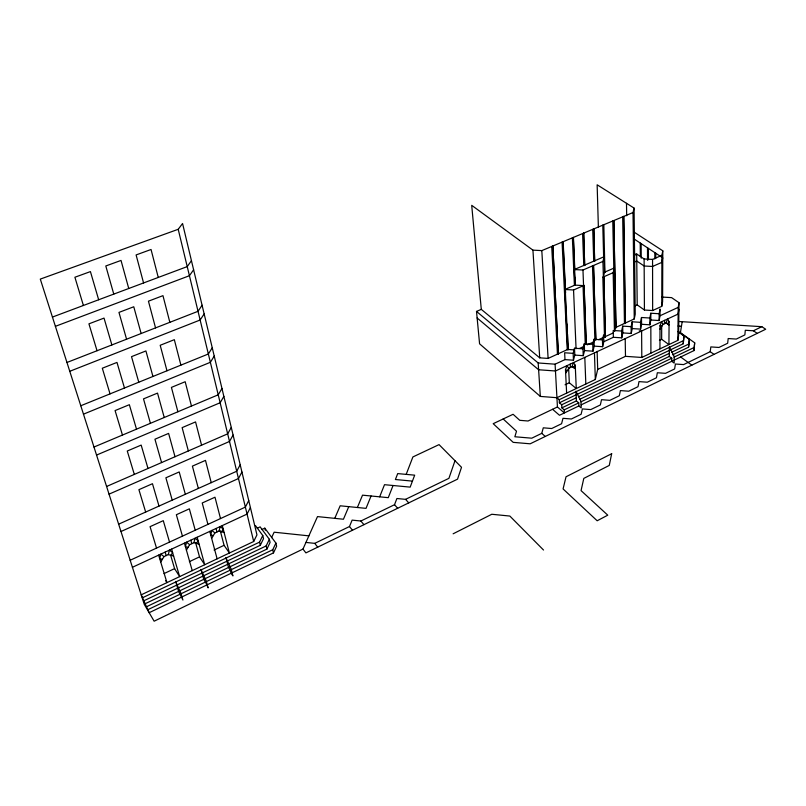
<?xml version="1.0" encoding="UTF-8"?>
<svg xmlns="http://www.w3.org/2000/svg" width="806" height="806" viewBox="0 0 806 806"><rect width="100%" height="100%" fill="white"/><g stroke="black" fill="none" stroke-linecap="round" stroke-linejoin="round"><path stroke-width="1.21" d="M659.147 320.526L659.157 313.746L660.033 308.99L660.023 315.761L659.147 320.526L650.825 320.002L649.898 324.808L641.556 324.274L640.579 329.12L632.226 328.586L631.199 333.472L622.826 332.918L621.748 337.845L613.356 337.291L603.825 341.694L602.636 346.691L594.213 346.127L592.984 351.164L584.541 350.59L583.252 355.678L574.799 355.083L573.459 360.211L564.986 359.617L555.092 364.181L538.186 362.972L476.507 311.418L481.293 309.363L539.708 357.834L548.11 358.428L567.736 349.431L573.731 349.844M659.953 348.857L660.003 325.805L661.535 321.765L663.036 324.395L659.993 329.14M663.036 324.395L666.068 322.984L667.6 318.944L669.091 321.584L668.93 344.595L661.655 339.306L661.696 325.805M633.566 255.371L636.7 254.011L637.203 304.88L644.427 310.028L652.648 310.532L661.756 306.361L661.907 255.311L662.784 250.807L633.607 231.806M662.784 250.807L662.603 301.726L661.756 306.361M664.557 323.69L664.567 320.355M669.292 356.423L669.363 346.852L674.249 356.615L674.179 363.103L671.72 361.279L671.751 358.237L669.292 356.423L579.796 399.282M476.507 311.418L479.58 343.819L540.322 396.421L556.926 397.711L595.322 379.505L597.699 369.41L625.486 356.333L641.808 357.461L677.846 340.374L678.229 307.358L679.005 302.703L671.6 297.626L661.585 297.031M679.005 302.703L678.602 335.649L677.846 340.374M556.926 397.711L559.243 399.675L559.404 402.778L683.216 343.779L684.002 336.001L678.158 331.84M684.002 336.001L683.216 343.779M672.698 354.801L688.576 347.195L689.342 339.397L678.168 331.457M689.342 339.397L688.576 347.195M581.136 404.874L693.936 350.6L694.681 342.802L680.032 332.384M694.681 342.802L693.936 350.6M503.176 418.969L516.505 431.22L514.853 436.761L531.759 438.192L541.773 433.336L543.284 427.825L551.717 428.52L561.581 423.734L562.981 418.314L571.383 418.989L581.106 414.274L582.395 408.934L590.758 409.589L600.349 404.944L601.528 399.695L609.86 400.34L619.31 395.756L620.398 390.588L628.7 391.212L638.009 386.689L638.997 381.601L647.258 382.215L656.447 377.762L657.333 372.745L665.565 373.339L674.622 368.947L675.418 364.02L683.619 364.594L710.227 351.698L710.832 346.912L718.972 347.457L727.667 343.245L728.181 338.53L736.291 339.064L744.865 334.903L745.298 330.269L753.378 330.782L761.831 326.682L765.7 329.241L530.177 443.804L513.19 442.353L493.201 423.684L513.09 414.284L519.749 420.319L528.061 421.004L557.44 406.97L564.361 412.934L564.21 409.851L561.883 407.856L561.722 404.763L559.404 402.778M680.355 333.1L682.188 321.695M678.924 309.383L678.148 314.048L555.465 370.982L538.62 369.763L477.132 317.987M649.898 324.808L649.878 318.017L650.805 313.232L659.157 313.746M640.579 329.12L640.528 322.329L641.505 317.504L649.878 318.017M614.746 331.165L615.582 327.518L634.241 318.964L635.239 314.219L634.08 208.079L597.145 184.796L598.384 227.413M631.199 333.472L631.108 326.662L632.136 321.796L640.528 322.329M625.325 323.498L623.703 216.421L625.325 323.498L624.459 323.448L622.675 216.854L623.592 216.895M621.748 337.845L621.617 331.034L622.706 326.128L631.108 326.662M615.955 327.79L613.809 220.552L615.955 327.79L615.089 327.74M605.366 337.019L603.875 276.74L605.366 337.019L604.49 336.968L602.848 277.183L613.154 272.68L614.303 267.965L604.56 272.206L603.362 276.962L602.938 261.416L604.147 256.701L574.265 269.547L574.618 277.929M602.636 346.691L602.445 339.86L603.634 334.873L603.825 341.694M634.241 318.964L633.022 212.532L634.08 208.079M592.984 351.164L592.753 344.333L593.992 339.306L602.445 339.86M160.737 562.084L164.011 556.603L168.313 554.599L169.441 550.115L172.605 552.604L170.973 555.334M604.057 272.428L605.074 271.985M583.252 355.678L582.98 348.827L584.279 343.759L592.753 344.333M186.408 550.115L189.662 544.665L193.903 542.7L195.052 538.227L198.125 540.725L196.493 543.446M211.646 538.337L214.9 532.927L219.061 530.983L220.24 526.54L223.222 529.048L221.59 531.759M573.459 360.211L573.147 353.36L574.497 348.242L582.98 348.827M595.775 340.162L593.508 265.476L595.896 339.648M594.647 261.225L593.78 228.914L594.647 261.225L593.74 261.174L592.722 229.357L593.649 229.398M565.59 292.951L563.162 241.689L562.084 242.143L567.233 349.663L568.099 349.723L567.535 334.198M586.143 344.595L584.078 285.384L573.55 289.989L564.885 289.485L564.996 291.822M584.682 265.506L583.655 233.146L584.682 265.506L583.776 265.456L582.597 233.579L583.514 233.629M558.326 354.207L552.805 246.021L558.326 354.207L557.45 354.146L551.717 246.465L552.644 246.515M574.809 269.889L573.449 237.397L572.381 237.851L574.396 285.344L575.434 284.891M454.997 460.71L448.912 478.341L405.569 499.347L396.905 498.511L394.517 504.707L360.866 521.019L352.131 520.122L349.472 526.54L314.743 543.365L305.948 542.428M566.628 393.106L565.48 369.793L566.95 365.652L568.744 368.271L565.651 373.158M568.744 368.271L571.998 366.76L573.469 362.629L575.242 365.249L576.26 388.542L569.318 382.769L568.613 367.879M406.184 474.381L412.894 456.942L439.048 444.62L461.526 467.299L457.536 479.147L305.907 552.896L302.975 549.067L317.493 516.596L343.437 519.235L348.766 506.652M393.046 485.504L388.27 497.665L362.519 495.166L357.38 507.508M379.656 496.828L384.512 484.688L410.173 487.126L414.677 475.167L397.711 473.596L395.393 479.52L412.43 481.111M371.072 495.992L366.025 508.364L340.172 505.795L334.762 518.359M302.975 549.067L154.137 621.204L144.264 604.339L40.3 279.098L178.207 229.297L182.559 223.504L256.943 534.882L253.689 541.501L141.221 594.828L149.16 612.711L273.496 552.886L276.629 546.226L275.904 543.073L264.811 528.162L261.859 529.542M273.496 552.886L272.76 549.732L275.904 543.073M271.562 537.622L274.151 532.202L308.879 535.859M179.657 590.869L266.907 549.098L270.081 542.448L269.345 539.285L260.137 526.862L257.185 528.252M266.907 549.098L266.161 545.934L269.345 539.285M143.861 600.782L260.298 545.299L263.512 538.67L262.766 535.496L255.442 525.562M142.843 597.599L259.542 542.126L262.766 535.496M250.404 507.518L247.059 514.087L132.416 567.293M248.742 500.536L245.377 507.095L130.169 560.261M241.931 472.034L238.465 478.542L120.981 531.517M240.188 464.76L236.702 471.248L118.633 524.172M233.095 435.039L229.498 441.456L109.032 494.149M231.282 427.442L227.665 433.85L106.583 486.471M223.867 396.421L220.139 402.748L96.549 455.068M221.972 388.492L218.225 394.809L93.98 447.038M214.235 356.081L210.366 362.307L83.471 414.163M212.25 347.799L208.351 353.995L80.781 405.75M573.701 367.687L575.242 365.249M667.57 323.952L669.091 321.584M204.16 313.907L200.14 320.002L69.769 371.294M202.084 305.242L198.034 311.307L66.948 362.478M193.611 269.758L189.43 275.712L55.392 326.329M191.445 260.681L187.224 266.605L52.44 317.07M453.123 533.804L491.791 514.268L509.835 516.052L543.516 550.024M578.869 405.962L578.738 402.879L576.401 400.904L575.968 391.232L580.945 401.388L581.217 407.937L578.869 405.962L559.495 415.281L552.584 409.287M146.511 606.747L178.569 591.392L175.627 581.448L180.937 593.307L182.922 600.047L178.569 591.392M561.883 407.856L576.401 400.904M148.153 609.548L272.76 549.732M564.21 409.851L578.738 402.879M581.005 401.791L671.751 358.237M673.977 357.169L693.996 347.557M145.493 603.563L266.161 545.934M561.722 404.763L576.26 397.821M578.527 396.733L669.312 353.371M671.589 352.282L688.636 344.142M559.243 399.675L683.256 340.726M164.051 573.58L174.58 568.623L170.681 555.374M189.36 561.661L199.525 556.875L195.526 542.438M214.064 550.035L224.068 545.319L220.31 530.892M565.056 384.784L569.318 382.769M659.419 340.354L661.655 339.306M660.023 315.761L678.229 307.358M579.514 348.454L584.018 346.379M587.403 344.827L594.173 341.714M598.687 339.638L613.346 332.898M634.916 305.917L637.203 304.88M636.7 254.011L644.115 258.968L652.558 259.411L661.907 255.311M633.647 262.393L636.77 261.023L644.155 266.01L652.568 266.464L661.887 262.353L662.754 257.839L633.687 238.727M564.885 289.485L574.92 285.112L583.554 285.616L582.97 270.02L602.938 261.416M481.293 309.363L471.712 205.329L532.937 250.142L541.813 250.606L633.022 212.532M613.678 221.035L612.772 220.985L614.132 283.783M593.377 265.97L592.47 265.93L594.899 340.102M574.265 269.547L582.97 270.02M602.848 277.183L603.744 277.234M583.937 285.888L583.04 285.838L585.267 344.535M678.481 321.463L761.831 326.682M678.078 326.007L681.463 326.218M639.239 330.853L641.606 331.014L641.808 357.461M621.617 331.034L613.205 330.49L613.356 337.291M573.147 353.36L564.643 352.766L564.986 359.617M162.379 559.344L159.689 558.608L160.807 554.115L164.011 556.603M168.313 554.599L173.622 556.08M188.03 547.395L185.42 546.639L186.559 542.166L189.662 544.665M193.903 542.7L199.072 544.201M213.268 535.627L210.719 534.872L211.887 530.419L214.9 532.927M219.061 530.983L224.108 532.514M565.48 369.793L567.192 370.72M571.998 366.76L575.393 368.614L572.764 366.478M660.003 325.805L661.514 326.762M666.068 322.984L669.071 324.909L666.31 322.944M753.378 330.782L757.237 333.362M636.025 254.807L634.11 253.527L633.949 238.898M710.227 351.698L714.015 354.378M680.657 356.987L691.85 365.168M541.773 433.336L545.259 436.469M405.569 499.347L408.753 502.873M394.517 504.707L397.68 508.254M360.866 521.019L363.939 524.666M349.472 526.54L352.514 530.227M314.743 543.365L317.705 547.163M224.068 545.319L229.398 553.017L222.315 525.572M199.525 556.875L204.724 564.714L197.168 537.249M174.58 568.623L179.637 576.612L171.587 549.118M165.683 580.622L166.933 582.637L158.641 555.122M83.401 305.474L74.898 277.244L90.423 271.592L98.664 299.761M97.042 350.731L88.932 323.841L104.024 318.098L111.873 344.938M110.049 393.882L102.312 368.231L116.981 362.418L124.477 388.018M122.462 435.059L115.077 410.576L129.353 404.703L136.506 429.155M134.32 474.412L127.267 451.017L141.171 445.093L148.002 468.467M145.664 512.062L138.914 489.675L152.465 483.711L159.004 506.077M156.525 548.1L150.067 526.661L163.275 520.666L169.532 542.095M165.129 552.11L166.167 555.596M113.777 294.109L105.798 265.98L121.021 260.429L128.748 288.498M126.572 339.205L118.966 312.406L133.766 306.764L141.131 333.523M138.773 382.225L131.519 356.655L145.916 350.942L152.939 376.473M150.43 423.301L143.498 398.879L157.523 393.106L164.233 417.498M161.573 462.573L154.943 439.22L168.605 433.406L175.013 456.73M172.232 500.153L165.885 477.797L179.204 471.943L185.34 494.269M182.438 536.141L176.363 514.732L189.35 508.838L195.233 530.237M184.433 543.153L192.231 570.638M190.81 540.191L191.788 543.677M143.569 282.946L136.103 254.938L151.044 249.487L158.258 277.445M155.548 327.891L148.435 301.182L162.963 295.651L169.844 322.309M166.983 370.78L160.193 345.28L174.328 339.679L180.897 365.138M177.904 411.755L171.416 387.394L185.179 381.722L191.465 406.053M188.352 450.937L182.136 427.633L195.556 421.911L201.571 445.194M198.347 488.446L192.402 466.13L205.49 460.377L211.243 482.663M207.928 524.374L202.225 502.994L214.99 497.211L220.512 518.57M209.792 531.386L217.116 558.84M216.068 528.474L216.985 531.95M178.207 229.297L253.689 541.501M259.542 542.126L260.298 545.299M264.811 528.162L265.295 530.247M538.186 362.972L540.322 396.421M532.937 250.142L539.708 357.834M541.813 250.606L548.11 358.428M555.092 364.181L557.44 406.97M566.296 307.942L566.417 310.451M567.061 324.193L567.243 327.951M563.011 242.183L568.099 349.723M565.107 294.17L565.792 308.547M565.913 311.025L566.558 324.657M566.739 328.374L567.736 349.431M570.215 364.141L570.376 367.516M574.497 348.242L574.799 355.083M575.121 277.395L575.283 281.143M573.298 237.891L575.293 285.395M574.769 281.526L574.92 285.112M573.55 289.989L576.068 348.756M584.078 285.384L586.274 344.071M584.279 343.759L584.541 350.59M584.803 357.37L585.831 383.999M593.992 339.306L594.213 346.127M594.445 352.897L595.322 379.505M597.125 351.356L597.699 369.41M604.943 272.478L603.825 224.723L602.787 225.156L603.654 257.497M604.147 256.701L604.56 272.206M613.154 272.68L614.444 331.135M614.303 267.965L615.582 327.518M614.575 303.872L614.958 321.463M622.706 326.128L622.826 332.918M625.204 338.732L625.486 356.333M626.494 203.303L626.685 215.756M632.136 321.796L632.226 328.586M641.133 243.624L641.244 258.202M641.505 317.504L641.556 324.274M640.226 243.029L640.337 256.389M644.115 258.968L644.427 310.028M648.407 248.399L648.447 259.683M647.49 247.795L647.54 260.328M650.805 313.232L650.825 320.002M650.835 326.722L650.916 353.139M654.845 252.631L654.845 258.917M652.558 259.411L652.648 310.532M655.772 253.245L655.772 258.273M611.673 453.718L609.265 465.425L583.806 478.391L581.055 490.602L607.764 515.175L597.165 520.767L563.082 488.94L566.024 476.779L611.673 453.718M230.304 570.114L228.501 567.484L225.912 557.551L231.191 569.197L232.934 575.917L231.121 573.278L230.304 570.114M205.49 582.023L203.737 579.343L200.976 569.399L206.265 581.156L208.129 587.886L205.49 582.023"/></g></svg>
